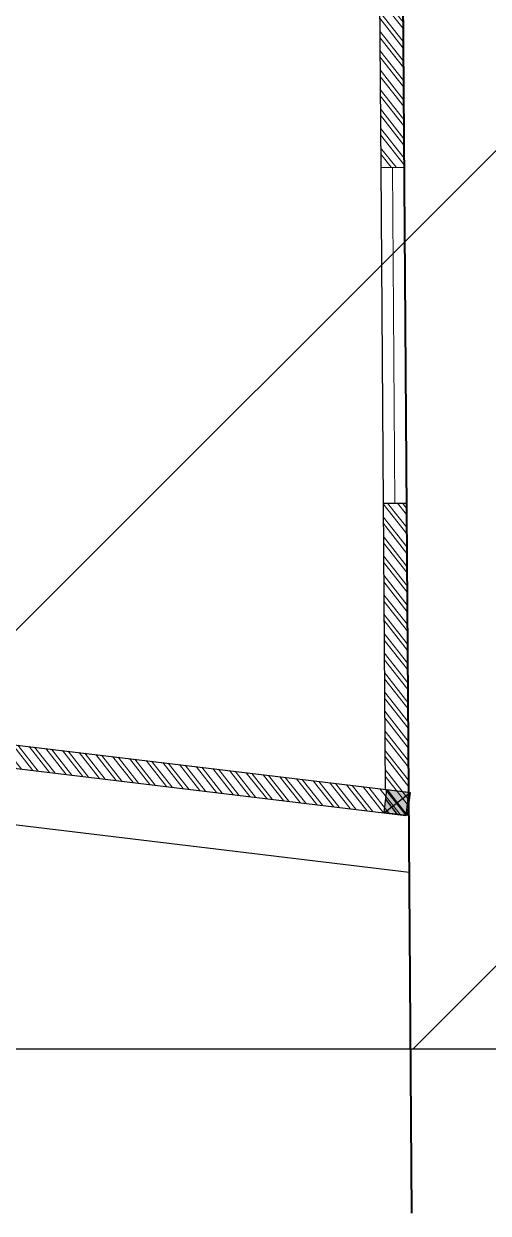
# Model space of a CAD drawing. Header units: metres. Extents: x 494 to 1845, y -666 to 1061.
# Drawn here: x 1551.1437 to 1551.2348, y 284.6444 to 284.8779 of the extents above; entities that cross this region are included whole.
import ezdxf
from ezdxf.enums import TextEntityAlignment as Align

# ---------------------------------------------------------------- set-up
doc = ezdxf.new("R2010")
doc.units = ezdxf.units.M
doc.header["$MEASUREMENT"] = 0
doc.linetypes.add('1', pattern=[0])
for name, color, linetype in [('COLUMN', 1, 'Continuous'), ('PLOT - SURVEY', 1, '1'), ('VDA_ROOF', 250, 'Continuous'), ('VDA_WALL BELOW', 8, '1')]:
    doc.layers.add(name, color=color, linetype=linetype)
for name, color, linetype, lineweight in [('VDA-HATCH', 8, 'Continuous', 9), ('VDA-WALL', 250, 'Continuous', 25), ('VDA-WINDOW', 5, 'Continuous', 9)]:
    doc.layers.add(name, color=color, linetype=linetype, lineweight=lineweight)
doc.styles.add('arial', font='arial.ttf', dxfattribs={"height": 0.3})
pattern_1 = [(45, (1152.758408798573, 282.9493043231583), (-0.1104854345604985, 0.1104854345604985), [])]

# ---------------------------------------------------------------- blocks, each defined once
blk = doc.blocks.new('6555kkm')
at = {"lineweight": 30}
h = blk.add_hatch(color=5, dxfattribs=at)
h.dxf.hatch_style = 1
h.paths.add_polyline_path([(1152.883408798573, 282.9493043231583), (1152.758408798573, 282.9493043231583), (1152.758408798573, 283.0743043231584), (1152.883408798573, 283.0743043231584)])
h = blk.add_hatch()
h.set_pattern_fill('ANSI31', color=5, scale=1.250000000001137)
h.set_pattern_definition(pattern_1)
h.paths.add_polyline_path([(1152.758408798573, 283.0743043231584), (1152.883408798573, 283.0743043231584), (1152.883408798573, 282.9493043231583), (1152.758408798573, 282.9493043231583)])
h = blk.add_hatch()
h.set_pattern_fill('ANSI31', color=5, scale=1.250000000001137)
h.set_pattern_definition(pattern_1)
h.paths.add_polyline_path([(1152.758408798573, 283.0743043231584), (1152.883408798573, 283.0743043231584), (1152.883408798573, 282.9493043231583), (1152.758408798573, 282.9493043231583)])
at = {"layer": 'COLUMN', "color": 5, "lineweight": 25}
for p, q in [((1152.758408798573, 282.9493043231583), (1152.883408798573, 283.0743043231584)), ((1152.883408798573, 282.9493043231583), (1152.758408798573, 283.0743043231584))]:
    blk.add_line(p, q, dxfattribs=at)
blk.add_lwpolyline([(1152.758408798573, 283.0743043231584), (1152.883408798573, 283.0743043231584), (1152.883408798573, 282.9493043231583), (1152.758408798573, 282.9493043231583)], close=True, dxfattribs=at)
blk = doc.blocks.new('zw$417C')
at = {"layer": 'COLUMN', "color": 8, "lineweight": 30}
blk.add_blockref('6555kkm', (-1092.551024200676, -268.2070255453751), dxfattribs=at)
blk = doc.blocks.new('DFSDFASDFASD')
at = {"layer": 'VDA_ROOF', "color": 5, "lineweight": 30, "ltscale": 4}
blk.add_lwpolyline([(43.72001114071099, 7.876165156727097), (16.86561930178232, 4.449999999999932), (-16.84999999999991, 4.449999999999932), (-16.84999999999991, -6.375000000000114), (7.450000000000273, -6.375000000000114), (7.450000000000273, -7.275000000000091), (43.72001114071099, -7.275000000000091), (43.72001114071099, -3.799912912925208), (45.04501133847248, -3.799912912896389), (45.04501133847248, 0.8250953790992526), (43.72001114071099, 0.8250953790992526)], close=True, dxfattribs=at)
blk = doc.blocks.new('zw$2126')
at = {"layer": 'VDA-HATCH'}
h = blk.add_hatch(dxfattribs=at)
h.set_pattern_fill('ANSI32', color=256, scale=0.17)
h.set_pattern_definition([(45, (-1375.869545427578, -268.338946378217), (-0.04507805730064241, 0.04507805730064241), []), (45, (-1375.839493389429, -268.338946378217), (-0.04507805730064241, 0.04507805730064241), [])])
h.paths.add_polyline_path([(75.79768394758003, 14.34327337265387), (75.79653084894449, 14.4691394898789), (56.96329349353323, 12.06633766877695), (26.24767419176169, 12.06633766877695), (26.24767419176169, 11.94133766877695), (56.97123524663425, 11.94133766877695)])
h.paths.add_polyline_path([(38.49767419176192, 1.541337668776919), (38.49767419176192, 1.666337668776919), (39.37267419176192, 1.666337668776919), (39.37267419176192, 5.09133766877693), (39.43517419153159, 5.09133766877693), (39.49767419176192, 5.09133766877693), (39.49767419176192, 1.666337668776919), (40.09767419176205, 1.666337668776919), (40.09767419176205, 1.541337668776919)])
h.paths.add_polyline_path([(44.4226741917621, 1.541337668558526), (44.4226741917621, 1.666337668558526), (45.02267419176201, 1.666337668776919), (45.02267419176201, 5.09133766877693), (45.14767419176201, 5.09133766877693), (45.14767419176201, 1.666337668776919), (45.74767419176214, 1.666337668776919), (45.74767419176214, 1.541337668776919)])
h.paths.add_polyline_path([(41.59767419176183, 1.541337668776919), (41.59767419176183, 1.666337668776919), (42.19767419176196, 1.666337668776862), (42.19767419176196, 5.091337668776873), (42.32267419176196, 5.091337668776873), (42.32267419176196, 1.666337668776862), (42.9226741917621, 1.666337668558526), (42.9226741917621, 1.541337668558526)])
h.paths.add_polyline_path([(47.24767419176214, 1.541337668776919), (47.24767419176214, 1.666337668776919), (47.84767419176205, 1.666337668776919), (47.84767419176205, 5.09133766877693), (47.97267419176205, 5.09133766877693), (47.97267419176205, 1.541337668776919)])
h.paths.add_polyline_path([(80.8676920203659, 10.85393191532688), (80.86768786850348, 10.94143191952537), (81.59268786850339, 10.94143191952537), (81.59268786850339, 10.81643191952537), (80.99269202036544, 10.81643190713527), (80.99269485388504, 9.61642595332006), (80.8676920203659, 9.616425658026628)])
h.paths.add_polyline_path([(78.06128576923379, 14.75808382505409), (79.0159361344954, 14.87988102820509), (79.18958904477654, 14.90203619575209), (79.21610965882087, 14.9054197765206), (80.06967332741192, 15.01432003081914), (80.08549297652826, 14.890325116805), (78.07710541835036, 14.63408891103796)])
h.paths.add_polyline_path([(83.392685323769, 15.43827949946592), (83.517685323769, 15.43827949946723), (83.517685323769, 10.51643155573822), (83.392685323769, 10.51643155573822)])
h.paths.add_polyline_path([(81.85520008938488, 15.24212297697932), (81.87101973850122, 15.11812806296535), (83.392685323769, 15.31226679601525), (83.39268522095995, 15.43828001596324)])
h.paths.add_polyline_path([(61.07267419176196, 1.041337668667779), (61.07267419176196, 4.066337668776953), (61.19767419176196, 4.066337668776953), (61.19767419176196, 1.041337668667779)])
h.paths.add_polyline_path([(60.92267419176187, 4.96633766877693), (60.92267419176187, 5.09133766877693), (63.57267365890198, 5.09133766877693), (63.57267365890198, 4.96633766877693)])
h.paths.add_polyline_path([(63.57267419178629, 2.791359240642976), (63.69767419178629, 2.791359240642976), (63.69767419176173, 0.6413376687769414), (63.57267419176173, 0.6413376687769414)])
h.paths.add_polyline_path([(82.34268786850339, 10.81643191952537), (82.34268786850339, 10.94143191952537), (83.392685323769, 10.94143191962087), (83.392685323769, 10.81643191962087)])
h.paths.add_polyline_path([(62.54767419176187, 2.516337668667802), (63.57267419178356, 2.516337668667802), (63.57267419176173, 2.641337668667802), (62.54767419176187, 2.641337668667802)])
h.paths.add_polyline_path([(47.84767419176205, 0.6413376687769414), (47.84767419176205, 0.7663376687769414), (48.60392419176219, 0.7663376687769414), (48.60392419176219, 0.6413376687769414)])
h.paths.add_polyline_path([(50.10392419176219, 0.6413376687769414), (50.10392419176219, 0.7663376687769414), (51.36642419176223, 0.7663376687769414), (51.36642419176223, 0.6413376687769414)])
h.paths.add_polyline_path([(47.84767419176205, 1.541337668776919), (47.84767419176205, 0.7663376687769414), (47.97267419176205, 0.7663376687769414), (47.97267419176205, 1.541337668776919)])
h.paths.add_polyline_path([(60.32267419176219, 2.066337668667757), (61.07267419176196, 2.066337668667757), (61.07267419176196, 2.191337668667757), (60.32267419176219, 2.191337668667757)])
h.paths.add_polyline_path([(75.79768394758003, 14.46928660571723), (75.79768394758003, 14.34327337265381), (76.29157865637671, 14.40628596488307), (76.27575900726083, 14.53028087889385)])
h.paths.add_polyline_path([(62.54767419176187, 1.041337668667779), (62.54767419176051, 1.766337668667802), (62.67267419176051, 1.766337668667802), (62.67267419176187, 1.041337668667779)])
h.paths.add_polyline_path([(60.47267419176228, 3.689167634069008), (61.07267419176196, 3.689167634069008), (61.07267419176196, 3.814167634069008), (60.47267419176228, 3.814167634069008)])
h.paths.add_polyline_path([(60.62267419176192, 1.041337668667779), (60.62267419176192, 1.166337668667779), (61.07267419176196, 1.166337668667779), (61.07267419176173, 1.041337668667779)])
h.paths.add_polyline_path([(59.57267419176196, 1.041337668667779), (59.57267419176219, 1.166337668667779), (60.02267419176201, 1.166337668667779), (60.02267419176201, 1.041337668667779)])
h.paths.add_polyline_path([(73.12267929290101, 10.51642106420189), (73.24767929290101, 10.51642123088789), (73.24767929290101, 10.94143162438894), (73.12267929290101, 10.94143162438894), (73.12267929290101, 10.5164212230988)])
h.paths.add_polyline_path([(75.67268394758003, 10.51642122309875), (75.67268394758003, 10.94143162438888), (75.79768394758003, 10.94143162438888), (75.79768394758003, 10.51642123088783)])
h.paths.add_polyline_path([(78.4926802106122, 10.51642168741932), (78.4926802106122, 10.94143191890851), (78.6176802106122, 10.94143191890851), (78.6176802106122, 10.51642140599137), (78.4926760587498, 10.5164213988192)])
h.paths.add_polyline_path([(62.54767419176187, 1.041337668667779), (62.17267419176187, 1.041337668667779), (62.17267419176187, 1.166337668667779), (62.54767419176187, 1.166337668667779)])
h.paths.add_polyline_path([(61.19767419176196, 1.041337668667779), (61.19767419176196, 1.166337668667779), (61.57267419176196, 1.166337668667779), (61.57267419176196, 1.041337668667779)])
h.paths.add_polyline_path([(83.392685323769, 9.616431624463985), (83.517685323769, 9.616431919628155), (83.517685323769, 9.9164315557382), (83.392685323769, 9.9164315557382)])
h.paths.add_polyline_path([(62.67267419176187, 1.041337668667779), (62.67267419176187, 1.166337668667779), (62.82267419176173, 1.166337668667779), (62.82267419176173, 1.041337668667779)])
h.paths.add_polyline_path([(63.57267419176151, 1.041337668667779), (63.42267419176164, 1.041337668667779), (63.42267419176164, 1.166337668667779), (63.57267419176196, 1.166337668667779)])
h.paths.add_polyline_path([(52.86642419176223, 0.7663376687769414), (52.86642419176223, 0.6413376687769414), (59.57267419176196, 0.6413376687769414), (59.57267419176196, 5.09133766877693), (54.82267419176424, 5.09133766868257), (54.82267419176424, 4.96633766868257), (59.44767419176173, 4.96633766877693), (59.44767419176196, 0.7663376687769414), (53.62267419176237, 0.7663376687769414), (53.62267419176237, 5.09133766877693), (53.49767419176237, 5.09133766877693), (53.49767419176237, 0.7663376687769414)])
h.paths.add_polyline_path([(26.24767419176192, 1.666337668776919), (26.73000382016835, 1.666337668776919), (26.73000382016835, 1.541337668776919), (26.24767419176192, 1.541337668776919)])
h.paths.add_polyline_path([(27.93000382016817, 1.541337668776919), (27.93000382016817, 1.666337668776919), (31.17267419176187, 1.666337668776919), (31.17267419176187, 1.541337668776919)])
h.paths.add_polyline_path([(32.37267419176169, 1.666337668776919), (35.61534456335517, 1.666337668776919), (35.61534456335517, 1.541337668776919), (32.37267419176169, 1.541337668776919)])
h.paths.add_polyline_path([(37.17267419176187, 5.09133766877693), (37.29767419176187, 5.09133766877693), (37.29767419176187, 1.541337668776919), (36.81534456335521, 1.541337668776919), (36.81534456335521, 1.666337668776919), (37.17267419176187, 1.666337668776919)])
at = {"layer": 'PLOT - SURVEY', "color": 250, "linetype": 'Continuous', "lineweight": 40}
blk.add_line((56.96329349353346, 12.06633766877695), (85.63138268313764, 15.72389986121385), dxfattribs=at)
at = {"layer": 'VDA-WALL'}
for p, q in [((81.85561096897868, 15.24217539825281), (83.37686567472997, 15.43626171004115)), ((83.392685323769, 9.61643133514093), (83.392685323769, 15.43827921014287)), ((83.392685323769, 15.43827921014287), (83.517685323769, 15.43827921014417)), ((83.517685323769, 9.616431630297825), (83.517685323769, 15.43827921014423)), ((81.87101973850099, 15.11812806296592), (83.392685323769, 15.31226679601525)), ((81.87101973850122, 15.11812806296535), (81.85520008938488, 15.24212297697932)), ((78.06128576931155, 14.75808382506386), (80.07325761943753, 15.01477732572238)), ((80.08549297652826, 14.89032511680563), (80.06967332741192, 15.01432003081976)), ((78.07710541835036, 14.63408891103796), (80.08549297652826, 14.89032511680563))]:
    blk.add_line(p, q, dxfattribs=at)
at = {"layer": 'VDA-WINDOW'}
blk.add_line((81.86310991383516, 15.18012552081694), (80.0775831519702, 14.95232257381213), dxfattribs=at)
at = {"layer": 'VDA_WALL BELOW'}
for p, q in [((80.07325761935999, 15.01477732571061), (81.85878438133273, 15.24258027187068)), ((80.08549297651416, 14.89032511691738), (81.87101974558823, 15.11812800741836))]:
    blk.add_line(p, q, dxfattribs=at)
blk.add_blockref('DFSDFASDFASD', (40.09767419176183, 7.616337668777021))
at = {"layer": 'COLUMN', "color": 6, "lineweight": 30}
blk.add_blockref('zw$417C', (23.18530099380655, 0.5788404130989875), dxfattribs=at)
at = {"layer": 'COLUMN', "style": 'arial'}
blk.add_attdef('SA2', text='', height=0.2, dxfattribs=at).set_placement((23.5857722090484, 1.822347833846607), align=Align.CENTER)
blk = doc.blocks.new('zw$2024')
at = {"layer": 'COLUMN', "color": 2, "lineweight": 30, "xscale": 0.040454025344065, "yscale": 0.040454025344065, "zscale": 0.040454025344065, "rotation": 263.1416268303429}
blk.add_blockref('zw$2126', (0.4407994604573449, 7.510580479510105), dxfattribs=at)
blk = doc.blocks.new('DAFASDFDFA')
h = blk.add_hatch()
h.set_pattern_fill('ANSI31', color=8)
h.set_pattern_definition([(45, (-5.136796944825846, 44.36925538582364), (-0.08838834764831845, 0.08838834764831845), [])])
h.paths.add_polyline_path([(-5.136796944825846, 47.76988869920024), (-3.653442929462472, 47.76988869920024), (-3.653442929462472, 44.36925538582364), (-5.136796944825846, 44.36925538582364)])
at = {"color": 1, "lineweight": 30}
blk.add_lwpolyline([(-5.136796944825846, 47.76988869920024), (-3.653442929462472, 47.76988869920024), (-3.653442929462472, 44.36925538582364), (-5.136796944825846, 44.36925538582364)], close=True, dxfattribs=at)
at = {"color": 3}
blk.add_blockref('zw$2024', (-4.913074283928836, 40.33837650708267), dxfattribs=at)

msp = doc.modelspace()

# ---------------------------------------------------------------- block references
at = {"layer": 'VDA-WALL', "xscale": 0.9052046613064094, "yscale": 0.9052046613064094, "zscale": 0.9052046613064094}
msp.add_blockref('DAFASDFDFA', (1555.070889780448, 244.5134115555693), dxfattribs=at)

doc.saveas('drawing.dxf')
